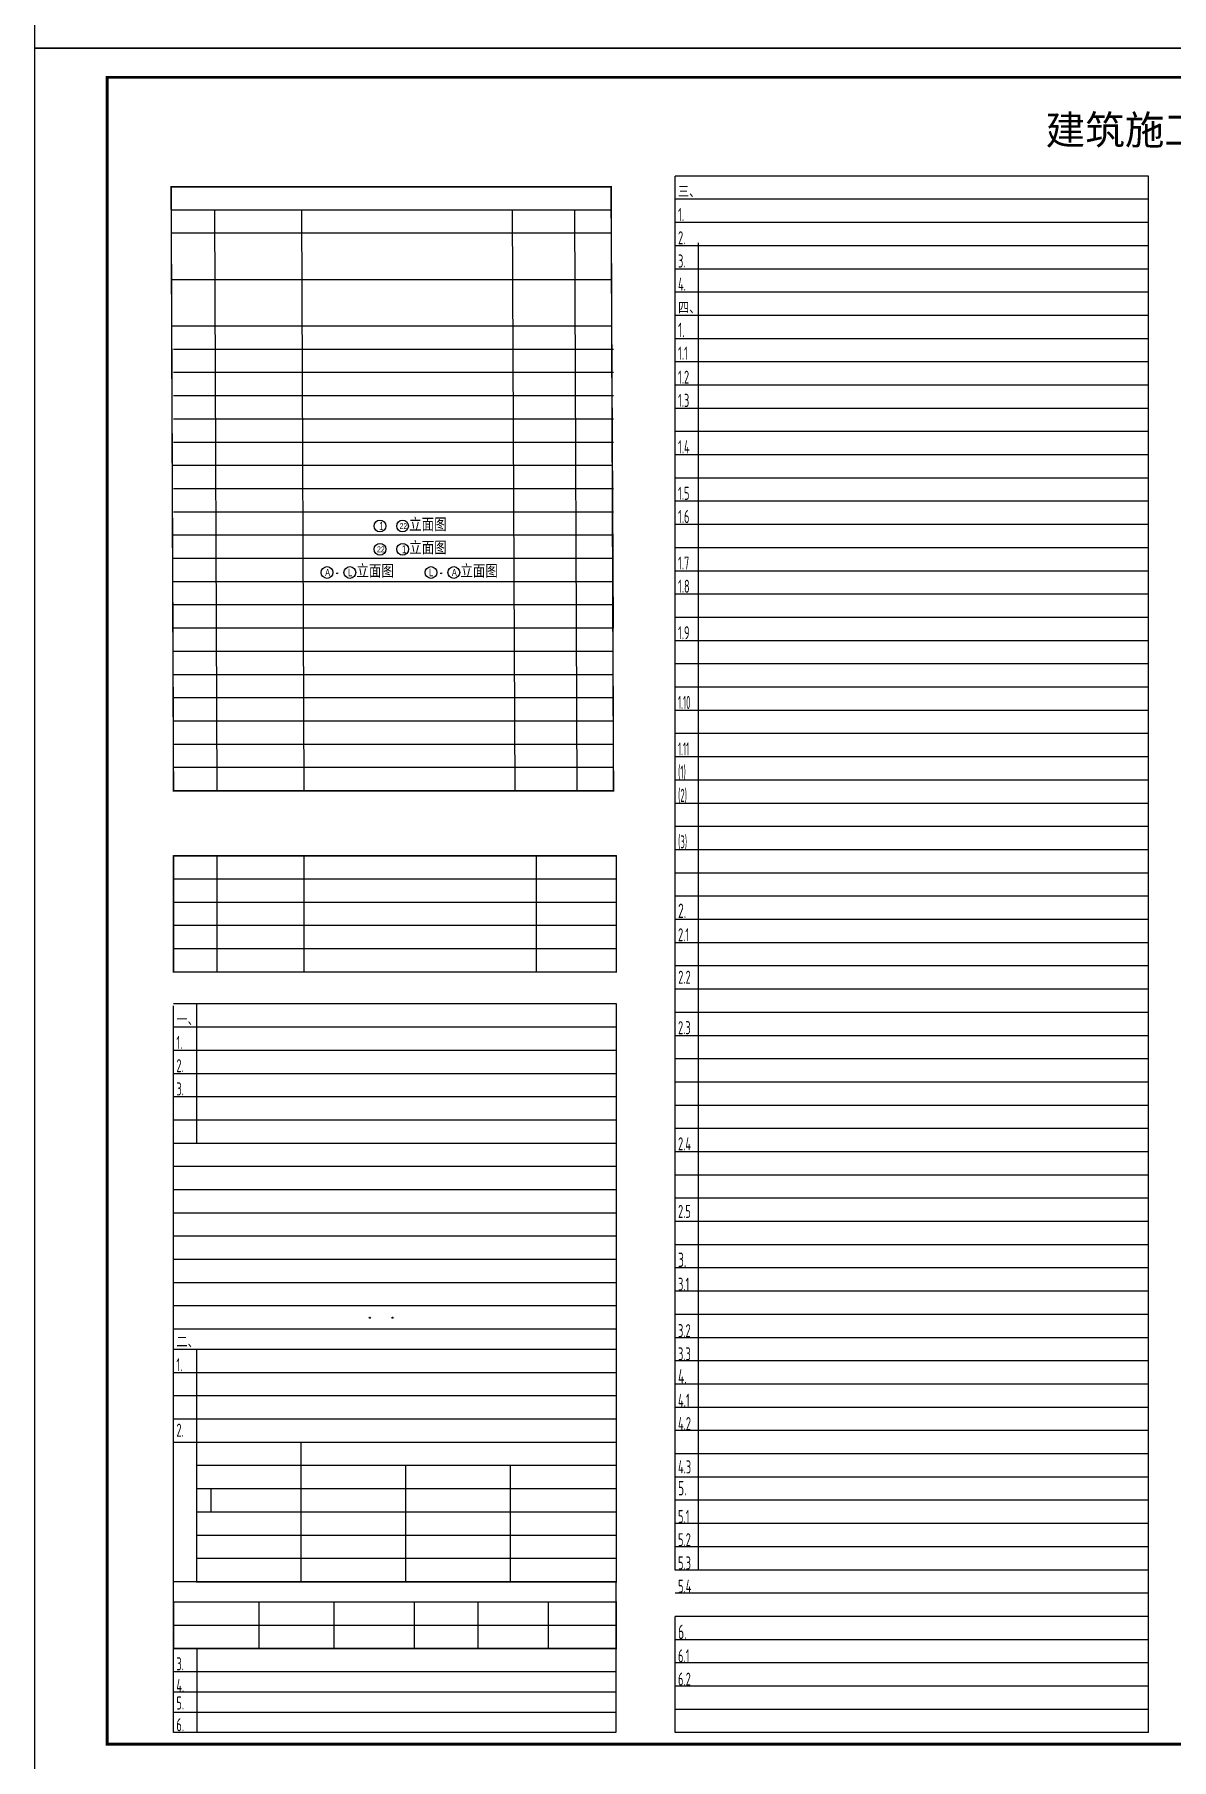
# Model space of a CAD drawing. Extents: x 115549 to 768939, y -502199 to 402497.
# Drawn here: x 181997 to 221146, y 284172 to 343572 of the extents above; entities that cross this region are included whole.
import ezdxf
from ezdxf.enums import TextEntityAlignment as Align

# ---------------------------------------------------------------- set-up
doc = ezdxf.new("R2010")
doc.units = 0
doc.header["$LTSCALE"] = 1000
doc.header["$MEASUREMENT"] = 0
doc.layers.add('PUB_TEXT', color=7, linetype='Continuous')
doc.layers.add('PUB_TITLE', color=4, linetype='Continuous')
doc.layers.add('辅助线', color=19, linetype='Continuous', plot=False)
doc.styles.add('_TCH_WINDOW', font='HNSJY-07', dxfattribs={"width": 0.8, "height": 3.5, "bigfont": 'HNSJY-HZ'})
doc.styles.add('JZ1', font='TSSDENG', dxfattribs={"width": 0.7, "bigfont": 'TSSDCHN'})
doc.styles.add('TST', font='', dxfattribs={"width": 0.8, "height": 280})
doc.styles.get('TST').set_extended_font_data('SimSun')

msp = doc.modelspace()

# ---------------------------------------------------------------- hatches: boundary and pattern name
at = {"layer": 'PUB_TEXT'}
h = msp.add_hatch(dxfattribs=at)
h.set_pattern_fill('ANSI31', color=256, scale=200)
h.set_pattern_definition([(45, (-3995341.7, 637111.82), (-224.506403, 224.506403), [])])
edge = h.paths.add_edge_path()
edge.add_arc((193544, 299385), 20, 0, 360)
h = msp.add_hatch(dxfattribs=at)
h.set_pattern_fill('ANSI31', color=256, scale=200)
h.set_pattern_definition([(45, (-3994561.62, 637111.82), (-224.506403, 224.506403), [])])
edge = h.paths.add_edge_path()
edge.add_arc((194324.1, 299385), 20, 0, 360)

# ---------------------------------------------------------------- linework, layer by layer
at = {"layer": 'PUB_TEXT', "color": 6}
for centre in [(193890.8, 326646.5), (194670.8, 326646.5), (193892.9, 325846.5), (194672.9, 325846.5), (192071.3, 325046.5), (192855.6, 325046.5), (195650.3, 325046.5), (196434.6, 325046.5)]:
    msp.add_circle(centre, 202.5, dxfattribs=at)
at = {"layer": 'PUB_TEXT'}
for centre in [(193544, 299385), (194324.1, 299385)]:
    msp.add_circle(centre, 20, dxfattribs=at)
at = {"layer": 'PUB_TITLE'}
for points in [[(181997.4, 343097.5), (266097.4, 343097.5), (266097.4, 402497.5), (181997.4, 402497.5)], [(181997.4, 283697.5), (266097.4, 283697.5), (266097.4, 343097.5), (181997.4, 343097.5)]]:
    msp.add_lwpolyline(points, close=True, dxfattribs=at)
at = {"layer": 'PUB_TITLE', "const_width": 100}
msp.add_lwpolyline([(184497.4, 284697.5), (265097.4, 284697.5), (265097.4, 342097.5), (184497.4, 342097.5)], close=True, dxfattribs=at)
at = {"layer": '辅助线'}
for p, q in [((220356.4, 338697.5), (204056.4, 338697.5)), ((220356.4, 338697.5), (204056.4, 338697.5)), ((204056.4, 330100.9), (204056.4, 338697.5)), ((220356.4, 338697.5), (204056.4, 338697.5)), ((220356.4, 285097.5), (220356.4, 338697.5)), ((201851.9, 338328.4), (186701.9, 338328.4)), ((201933.9, 323128.4), (201851.9, 338328.4)), ((201851.9, 337528.4), (186701.9, 337528.4)), ((188283.9, 317528.4), (188201.9, 337528.4)), ((191283.9, 317528.4), (191201.9, 337528.4)), ((198543.1, 317528.4), (198461.1, 337528.4)), ((200683.9, 317528.4), (200601.9, 337528.4)), ((220356.4, 337897.5), (204056.4, 337897.5)), ((220356.4, 337897.5), (204056.4, 337897.5)), ((220356.4, 337897.5), (204056.4, 337897.5)), ((220356.4, 337097.5), (204056.4, 337097.5)), ((220356.4, 337097.5), (204056.4, 337097.5)), ((220356.4, 337097.5), (204056.4, 337097.5)), ((220356.4, 337097.5), (204056.4, 337097.5)), ((201851.9, 336728.4), (186701.9, 336728.4)), ((220356.4, 336297.5), (204056.4, 336297.5)), ((220356.4, 336297.5), (204056.4, 336297.5)), ((204856.4, 330100.9), (204856.4, 336399.2)), ((201851.9, 335128.4), (186701.9, 335128.4)), ((220356.4, 335497.5), (204056.4, 335497.5)), ((220356.4, 335497.5), (204056.4, 335497.5)), ((204056.4, 321897.5), (204056.4, 335497.5)), ((204856.4, 321897.5), (204856.4, 335497.5)), ((204856.4, 290697.5), (204856.4, 335497.5)), ((220356.4, 334697.5), (204056.4, 334697.5)), ((220356.4, 334697.5), (204056.4, 334697.5)), ((204056.4, 317097.5), (204056.4, 333897.5)), ((220356.4, 333897.5), (204056.4, 333897.5)), ((220356.4, 333897.5), (204056.4, 333897.5)), ((201851.9, 333528.4), (186701.9, 333528.4)), ((201933.9, 332728.4), (186783.9, 332728.4)), ((220356.4, 333097.5), (204056.4, 333097.5)), ((220356.4, 333097.5), (204056.4, 333097.5)), ((220356.4, 332297.5), (204056.4, 332297.5)), ((201933.9, 331928.4), (186783.9, 331928.4)), ((220356.4, 331497.5), (204056.4, 331497.5)), ((201933.9, 331128.4), (186783.9, 331128.4)), ((201933.9, 331128.4), (186783.9, 331128.4)), ((201933.9, 330328.4), (186783.9, 330328.4)), ((220356.4, 330697.5), (204056.4, 330697.5)), ((220356.4, 329897.5), (204056.4, 329897.5)), ((201933.9, 329528.4), (186783.9, 329528.4)), ((220356.4, 329097.5), (204056.4, 329097.5)), ((201910.1, 328728.4), (186760.1, 328728.4)), ((201933.9, 327928.4), (186783.9, 327928.4)), ((220356.4, 328297.5), (204056.4, 328297.5)), ((219306.4, 327497.5), (204056.4, 327497.5)), ((220356.4, 327497.5), (204056.4, 327497.5)), ((201933.9, 327128.4), (186783.9, 327128.4)), ((201933.9, 327128.4), (186783.9, 327128.4)), ((201933.9, 326328.4), (186783.9, 326328.4)), ((219306.4, 326697.5), (204056.4, 326697.5)), ((220356.4, 326697.5), (204056.4, 326697.5)), ((201933.9, 325528.4), (186783.9, 325528.4)), ((219306.4, 325897.5), (204056.4, 325897.5)), ((220356.4, 325897.5), (204056.4, 325897.5)), ((219306.4, 325097.5), (204056.4, 325097.5)), ((220356.4, 325097.5), (204056.4, 325097.5)), ((201933.9, 324728.4), (186783.9, 324728.4)), ((201933.9, 323928.4), (186783.9, 323928.4)), ((204056.4, 290697.5), (204056.4, 324297.5)), ((204056.4, 290697.5), (204056.4, 324297.5)), ((219306.4, 324297.5), (204056.4, 324297.5)), ((220356.4, 324297.5), (204056.4, 324297.5)), ((219306.4, 323497.5), (204056.4, 323497.5)), ((220356.4, 323497.5), (204056.4, 323497.5)), ((201933.9, 323128.4), (186783.9, 323128.4)), ((220356.4, 322697.5), (204056.4, 322697.5)), ((201933.9, 322328.4), (186783.9, 322328.4)), ((201933.9, 321528.4), (186783.9, 321528.4)), ((220356.4, 321897.5), (204056.4, 321897.5)), ((204856.4, 317097.5), (204856.4, 321897.5)), ((219306.4, 321097.5), (204056.4, 321097.5)), ((220356.4, 321097.5), (204056.4, 321097.5)), ((201933.9, 320728.4), (186783.9, 320728.4)), ((219306.4, 320297.5), (204056.4, 320297.5)), ((220356.4, 320297.5), (204056.4, 320297.5)), ((201933.9, 319928.4), (186783.9, 319928.4)), ((201933.9, 319128.4), (186783.9, 319128.4)), ((219306.4, 319497.5), (204056.4, 319497.5)), ((220356.4, 319497.5), (204056.4, 319497.5)), ((219306.4, 318697.5), (204056.4, 318697.5)), ((220356.4, 318697.5), (204056.4, 318697.5)), ((220356.4, 318697.5), (204056.4, 318697.5)), ((220356.4, 318697.5), (204056.4, 318697.5)), ((220356.4, 318697.5), (204056.4, 318697.5)), ((220356.4, 318697.5), (204056.4, 318697.5)), ((201933.9, 318328.4), (186783.9, 318328.4)), ((219306.4, 317897.5), (204056.4, 317897.5)), ((220356.4, 317897.5), (204056.4, 317897.5)), ((220356.4, 317897.5), (204056.4, 317897.5)), ((220356.4, 317897.5), (204056.4, 317897.5)), ((220356.4, 317897.5), (204056.4, 317897.5)), ((201933.9, 317528.4), (186783.9, 317528.4)), ((201933.9, 317528.4), (186783.9, 317528.4)), ((201933.9, 317528.4), (186783.9, 317528.4)), ((201933.9, 317528.4), (186783.9, 317528.4)), ((219306.4, 317097.5), (204056.4, 317097.5)), ((220356.4, 317097.5), (204056.4, 317097.5)), ((220356.4, 317097.5), (204056.4, 317097.5)), ((220356.4, 316297.5), (204056.4, 316297.5)), ((220356.4, 316297.5), (204056.4, 316297.5)), ((220356.4, 315497.5), (204056.4, 315497.5)), ((220356.4, 315497.5), (204056.4, 315497.5)), ((186783.9, 311287.8), (186783.9, 315287.8, 0)), ((202033.9, 315287.8, 0), (186783.9, 315287.8, 0)), ((202033.9, 315287.8, 0), (186883.9, 315287.8, 0)), ((188283.9, 311287.8), (188283.9, 315287.8, 0)), ((191283.9, 311287.8), (191283.9, 315287.8, 0)), ((199283.9, 311287.8), (199283.9, 315287.8, 0)), ((202033.9, 314487.8, 0), (186783.9, 314487.8, 0)), ((220356.4, 314697.5), (204056.4, 314697.5)), ((220356.4, 314697.5), (204056.4, 314697.5)), ((202033.9, 313687.8, 0), (186783.9, 313687.8, 0)), ((220356.4, 313897.5), (204056.4, 313897.5)), ((220356.4, 313897.5), (204056.4, 313897.5)), ((220356.4, 313097.5), (204056.4, 313097.5)), ((220356.4, 313097.5), (204056.4, 313097.5)), ((220356.4, 313097.5), (204056.4, 313097.5)), ((220356.4, 313097.5), (204056.4, 313097.5)), ((220356.4, 313097.5), (204056.4, 313097.5)), ((220356.4, 313097.5), (204056.4, 313097.5)), ((220356.4, 313097.5), (204056.4, 313097.5)), ((202033.9, 312887.8, 0), (186783.9, 312887.8, 0)), ((202033.9, 312087.8, 0), (186783.9, 312087.8, 0)), ((202033.9, 312087.8, 0), (186783.9, 312087.8, 0)), ((220356.4, 312297.5), (204056.4, 312297.5)), ((220356.4, 312297.5), (204056.4, 312297.5)), ((220356.4, 312297.5), (204056.4, 312297.5)), ((220356.4, 312297.5), (204056.4, 312297.5)), ((220356.4, 312297.5), (204056.4, 312297.5)), ((220356.4, 312297.5), (204056.4, 312297.5)), ((202033.9, 311287.8), (186783.9, 311287.8)), ((202033.9, 311287.8, 0), (186783.9, 311287.8, 0)), ((202033.9, 311287.8, 0), (186783.9, 311287.8, 0)), ((202033.9, 311287.8, 0), (186783.9, 311287.8, 0)), ((202033.9, 311287.8, 0), (186783.9, 311287.8, 0)), ((220356.4, 311497.5), (204056.4, 311497.5)), ((220356.4, 311497.5), (204056.4, 311497.5)), ((220356.4, 311497.5), (204056.4, 311497.5)), ((220356.4, 311497.5), (204056.4, 311497.5)), ((220356.4, 310697.5), (204056.4, 310697.5)), ((220356.4, 310697.5), (204056.4, 310697.5)), ((220356.4, 310697.5), (204056.4, 310697.5)), ((220356.4, 310697.5), (204056.4, 310697.5)), ((202033.9, 310189), (186783.9, 310189)), ((186783.9, 285097.5), (186783.9, 310120.6)), ((187583.9, 305389), (187583.9, 310189)), ((202033.9, 290290.7), (202033.9, 310189)), ((220356.4, 309897.5), (204056.4, 309897.5)), ((220356.4, 309897.5), (204056.4, 309897.5)), ((220356.4, 309897.5), (204056.4, 309897.5)), ((220356.4, 309897.5), (204056.4, 309897.5)), ((202033.9, 309389), (186783.9, 309389)), ((220356.4, 309097.5), (204056.4, 309097.5)), ((220356.4, 309097.5), (204056.4, 309097.5)), ((220356.4, 309097.5), (204056.4, 309097.5)), ((202033.9, 308589), (186783.9, 308589)), ((220356.4, 308297.5), (204056.4, 308297.5)), ((220356.4, 308297.5), (204056.4, 308297.5)), ((202033.9, 307789), (186783.9, 307789)), ((202033.9, 307789), (186783.9, 307789)), ((220356.4, 307497.5), (204056.4, 307497.5)), ((220356.4, 307497.5), (204056.4, 307497.5)), ((202033.9, 306989), (186783.9, 306989)), ((220356.4, 306697.5), (204056.4, 306697.5)), ((220356.4, 306697.5), (204056.4, 306697.5)), ((202033.9, 306189), (186783.9, 306189)), ((202033.9, 305389), (186783.9, 305389)), ((202033.9, 305389), (186783.9, 305389)), ((220356.4, 305897.5), (204056.4, 305897.5)), ((220356.4, 305897.5), (204056.4, 305897.5)), ((220356.4, 305897.5), (204056.4, 305897.5)), ((220356.4, 305097.5), (204056.4, 305097.5)), ((220356.4, 305097.5), (204056.4, 305097.5)), ((202033.9, 304589), (186783.9, 304589)), ((220356.4, 304297.5), (204056.4, 304297.5)), ((220356.4, 304297.5), (204056.4, 304297.5)), ((202033.9, 303789), (186783.9, 303789)), ((202033.9, 302989), (186783.9, 302989)), ((220356.4, 303497.5), (204056.4, 303497.5)), ((220356.4, 303497.5), (204056.4, 303497.5)), ((220356.4, 302697.5), (204056.4, 302697.5)), ((220356.4, 302697.5), (204056.4, 302697.5)), ((220356.4, 302697.5), (204056.4, 302697.5)), ((202033.9, 302189), (186783.9, 302189)), ((219306.4, 301897.5), (204056.4, 301897.5)), ((220356.4, 301897.5), (204056.4, 301897.5)), ((220356.4, 301897.5), (204056.4, 301897.5)), ((202033.9, 301389), (186783.9, 301389)), ((202033.9, 300589), (186783.9, 300589)), ((220356.4, 301097.5), (204056.4, 301097.5)), ((220356.4, 301097.5), (204056.4, 301097.5)), ((220356.4, 300297.5), (204056.4, 300297.5)), ((220356.4, 300297.5), (204056.4, 300297.5)), ((202033.9, 299789), (186783.9, 299789)), ((202033.9, 299789), (186783.9, 299789)), ((220356.4, 299497.5), (204056.4, 299497.5)), ((220356.4, 299497.5), (204056.4, 299497.5)), ((202033.9, 298989), (186783.9, 298989)), ((202033.9, 298290.7), (186783.9, 298290.7)), ((202033.9, 298290.7), (186783.9, 298290.7)), ((202033.9, 298290.7), (186783.9, 298290.7)), ((187583.9, 290290.7), (187583.9, 298290.7)), ((220356.4, 298697.5), (204056.4, 298697.5)), ((220356.4, 298697.5), (204056.4, 298697.5)), ((220356.4, 297897.5), (204056.4, 297897.5)), ((220356.4, 297897.5), (204056.4, 297897.5)), ((220356.4, 297897.5), (204056.4, 297897.5)), ((220356.4, 297897.5), (204056.4, 297897.5)), ((220356.4, 297897.5), (204056.4, 297897.5)), ((220356.4, 297897.5), (204056.4, 297897.5)), ((220356.4, 297897.5), (204056.4, 297897.5)), ((202033.9, 297490.7), (186783.9, 297490.7)), ((202033.9, 297490.7), (186783.9, 297490.7)), ((202033.9, 297490.7), (186783.9, 297490.7)), ((220356.4, 297097.5), (204056.4, 297097.5)), ((220356.4, 297097.5), (204056.4, 297097.5)), ((220356.4, 297097.5), (204056.4, 297097.5)), ((220356.4, 297097.5), (204056.4, 297097.5)), ((220356.4, 297097.5), (204056.4, 297097.5)), ((220356.4, 297097.5), (204056.4, 297097.5)), ((202033.9, 296690.7), (186783.9, 296690.7)), ((202033.9, 296690.7), (186783.9, 296690.7)), ((202033.9, 295890.7), (186783.9, 295890.7)), ((202033.9, 295890.7), (186783.9, 295890.7)), ((220356.4, 296297.5), (204056.4, 296297.5)), ((220356.4, 296297.5), (204056.4, 296297.5)), ((220356.4, 296297.5), (204056.4, 296297.5)), ((220356.4, 296297.5), (204056.4, 296297.5)), ((220356.4, 295497.5), (204056.4, 295497.5)), ((220356.4, 295497.5), (204056.4, 295497.5)), ((220356.4, 295497.5), (204056.4, 295497.5)), ((202033.9, 295090.7), (186783.9, 295090.7)), ((202033.9, 295090.7), (186783.9, 295090.7)), ((191183.9, 290290.7), (191183.9, 295090.7)), ((202033.9, 290290.7), (202033.9, 295090.7)), ((220356.4, 294697.5), (204056.4, 294697.5)), ((220356.4, 294697.5), (204056.4, 294697.5)), ((202033.9, 294290.7), (187583.9, 294290.7)), ((194783.9, 293490.7), (194783.9, 294290.7)), ((198383.9, 290290.7), (198383.9, 294290.7)), ((202033.9, 293490.7), (187583.9, 293490.7)), ((188083.9, 292690.7), (188083.9, 293490.7)), ((194783.9, 292690.7), (194783.9, 293490.7)), ((220356.4, 293897.5), (204056.4, 293897.5)), ((220356.4, 293897.5), (204056.4, 293897.5)), ((220356.4, 293097.5), (204056.4, 293097.5)), ((220356.4, 293097.5), (204056.4, 293097.5)), ((202033.9, 292690.7), (187583.9, 292690.7)), ((202033.9, 292690.7), (188083.9, 292690.7)), ((194783.9, 290290.7), (194783.9, 292690.7)), ((220356.4, 292297.5), (204056.4, 292297.5)), ((220356.4, 292297.5), (204056.4, 292297.5)), ((220356.4, 292297.5), (204056.4, 292297.5)), ((202033.9, 291890.7), (187583.9, 291890.7)), ((202033.9, 291090.7), (187583.9, 291090.7)), ((220356.4, 291497.5), (204056.4, 291497.5)), ((220356.4, 291497.5), (204056.4, 291497.5)), ((220356.4, 290697.5), (204056.4, 290697.5)), ((220356.4, 290697.5), (204056.4, 290697.5)), ((202033.9, 290290.7), (186783.9, 290290.7)), ((202033.9, 290290.7), (186783.9, 290290.7)), ((202033.9, 290290.7), (186783.9, 290290.7)), ((202016.1, 290290.7), (202016.1, 285097.5)), ((220356.4, 289897.5), (204056.4, 289897.5)), ((220356.4, 289897.5), (204056.4, 289897.5)), ((220356.4, 289097.5), (204056.4, 289097.5)), ((220356.4, 289097.5), (204056.4, 289097.5)), ((220356.4, 289097.5), (204056.4, 289097.5)), ((204056.4, 285097.5), (204056.4, 289097.5)), ((220356.4, 289097.5), (204056.4, 289097.5)), ((220356.4, 288297.5), (204056.4, 288297.5)), ((187583.9, 287992.4), (187583.9, 285097.5)), ((220356.4, 287497.5), (204056.4, 287497.5)), ((220356.4, 287497.5), (204056.4, 287497.5)), ((220356.4, 287497.5), (204056.4, 287497.5)), ((202016.1, 287192.4), (186783.9, 287192.4)), ((202016.1, 286494.1), (186783.9, 286494.1)), ((202016.1, 286494.1), (186783.9, 286494.1)), ((202016.1, 286494.1), (186783.9, 286494.1)), ((220356.4, 286697.5), (204056.4, 286697.5)), ((202016.1, 285795.8), (186783.9, 285795.8)), ((202016.1, 285795.8), (186783.9, 285795.8)), ((202016.1, 285795.8), (186783.9, 285795.8)), ((220356.4, 285897.5), (204056.4, 285897.5)), ((202016.1, 285097.5), (186783.9, 285097.5)), ((202016.1, 285097.5), (186783.9, 285097.5)), ((202016.1, 285097.5), (186783.9, 285097.5)), ((220356.4, 285097.5), (204056.4, 285097.5))]:
    msp.add_line(p, q, dxfattribs=at)
at = {"layer": '辅助线', "color": 6}
for p, q in [((200983.9, 289592.4), (186783.9, 289592.4)), ((202033.9, 289592.4), (186783.9, 289592.4)), ((200983.9, 288792.4), (186783.9, 288792.4)), ((202033.9, 288792.4), (186783.9, 288792.4)), ((200983.9, 287992.4), (186783.9, 287992.4)), ((202033.9, 287992.4), (186783.9, 287992.4))]:
    msp.add_line(p, q, dxfattribs=at)
at = {"layer": '辅助线', "const_width": 50}
for points in [[(186701.9, 338328.4), (201851.9, 338328.4), (201933.9, 317528.4), (186783.9, 317528.4)], [(186783.9, 315287.8), (202033.9, 315287.8), (202033.9, 311287.8), (186783.9, 311287.8)], [(187583.9, 295090.7), (202033.9, 295090.7), (202033.9, 290290.7), (187583.9, 290290.7)]]:
    msp.add_lwpolyline(points, close=True, dxfattribs=at)
at = {"layer": '辅助线', "color": 6, "const_width": 50}
msp.add_lwpolyline([(186783.9, 289592.4), (202033.9, 289592.4), (202033.9, 287992.4), (186783.9, 287992.4)], close=True, dxfattribs=at)
at = {"layer": '辅助线', "color": 6}
for points in [[(186783.9, 289592.4), (186783.9, 287992.4)], [(189724.1, 289592.4), (189724.1, 287992.4)], [(192302.9, 289592.4), (192302.9, 287992.4)], [(195074.3, 289592.4), (195074.3, 287992.4)], [(197266.4, 289592.4), (197266.4, 287992.4)], [(199687.4, 289581.5), (199687.4, 287981.5)]]:
    msp.add_lwpolyline(points, dxfattribs=at)

# ---------------------------------------------------------------- texts
at = {"layer": 'PUB_TEXT', "color": 4, "style": 'TST', "width": 0.8}
for s, p in [('三、', (204156.4, 337997.5)), ('四、', (204156.4, 333997.5)), ('一、', (186883.9, 309489)), ('二、', (186883.9, 298390.7))]:
    msp.add_text(s, height=350, dxfattribs=at).set_placement(p)
at = {"layer": 'PUB_TEXT', "style": 'JZ1'}
for s, width, p in [('1.', 0.6, (204156.4, 337147.5)), ('2.', 0.6, (204156.4, 336347.5)), ('3.', 0.6, (204156.4, 335547.5)), ('4.', 0.6, (204156.4, 334747.5)), ('1.1', 0.6, (204156.4, 332372)), ('1.2', 0.6, (204156.4, 331547.5)), ('1.3', 0.6, (204156.4, 330747.5)), ('1.4', 0.6, (204156.4, 329147.5)), ('1.5', 0.6, (204156.4, 327547.5)), ('1.6', 0.6, (204156.4, 326747.5)), ('1.7', 0.6, (204156.4, 325147.5)), ('1.8', 0.6, (204156.4, 324347.5)), ('1.9', 0.6, (204156.4, 322747.5)), ('1.10', 0.5, (204156.4, 320347.5)), ('1.11', 0.5, (204156.4, 318747.5)), ('(1)', 0.5, (204156.4, 317947.5)), ('(2)', 0.5, (204156.4, 317147.5)), ('(3)', 0.5, (204156.4, 315547.5)), ('2.1', 0.6, (204156.4, 312347.5)), ('2.3', 0.6, (204156.4, 309147.5)), ('1.', 0.6, (186883.9, 308639)), ('2.', 0.6, (186883.9, 307839)), ('3.', 0.6, (186883.9, 307039)), ('2.4', 0.6, (204156.4, 305147.5)), ('2.5', 0.6, (204156.4, 302821.5)), ('3.1', 0.6, (204156.4, 300315)), ('3.2', 0.6, (204156.4, 298715)), ('3.3', 0.6, (204156.4, 297915)), ('1.', 0.6, (186883.9, 297540.7)), ('4.1', 0.6, (204156.4, 296315)), ('4.2', 0.6, (204156.4, 295515)), ('2.', 0.6, (186883.9, 295287.5)), ('4.3', 0.6, (204156.4, 294022.4)), ('5.1', 0.6, (204156.4, 292315)), ('5.2', 0.6, (204156.4, 291515)), ('5.3', 0.6, (204156.4, 290715)), ('5.4', 0.6, (204156.4, 289915)), ('3.', 0.6, (186883.9, 287242.4)), ('6.1', 0.6, (204156.4, 287515)), ('4.', 0.6, (186883.9, 286495.2)), ('6.2', 0.6, (204156.4, 286715)), ('5.', 0.6, (186883.9, 285892.3)), ('6.', 0.6, (186883.9, 285143.4))]:
    msp.add_text(s, height=450, dxfattribs=dict(at, width=width)).set_placement(p)
at = {"layer": 'PUB_TEXT', "color": 3, "style": 'JZ1', "width": 0.6}
for s, p in [('1.', (204156.4, 333147.5)), ('2.', (204156.4, 313147.5)), ('3.', (204156.4, 301128.2)), ('4.', (204156.4, 297115)), ('5.', (204156.4, 293267.2)), ('6.', (204156.4, 288315))]:
    msp.add_text(s, height=500, dxfattribs=at).set_placement(p)
at = {"layer": 'PUB_TEXT', "color": 6, "style": '_TCH_WINDOW', "width": 0.705882}
for s, height, p in [('1', 279.6, (193867.3, 326506.7)), ('22', 199.62, (194570.1, 326546.7)), ('22', 199.62, (193792.2, 325746.7)), ('1', 279.6, (194649.4, 325706.7)), ('A', 249.7, (192004.2, 324921.7)), ('-', 382.5, (192360, 324866.5)), ('L', 253.1, (192791.8, 324919.9)), ('L', 253.1, (195586.5, 324919.9)), ('-', 382.5, (195939.3, 324866.5)), ('A', 249.7, (196367.5, 324921.7))]:
    msp.add_text(s, height=height, dxfattribs=at).set_placement(p)
at = {"layer": 'PUB_TEXT', "color": 6, "style": '_TCH_WINDOW'}
for p in [(194895.8, 326466.5), (194897.9, 325666.5), (193080.6, 324866.5), (196659.6, 324866.5)]:
    msp.add_text('立面图', height=453.33, dxfattribs=at).set_placement(p)
at = {"layer": 'PUB_TEXT', "color": 2, "style": 'JZ1', "width": 0.6}
msp.add_text('2.2', height=450, dxfattribs=at).set_placement((204163.3, 310886.1))
at = {"layer": 'PUB_TITLE', "style": 'TST'}
msp.add_text('建筑施工图设计总说明(一)', height=1000, dxfattribs=at).set_placement((224991.2, 340227.7), align=Align.MIDDLE)

doc.saveas('drawing.dxf')
